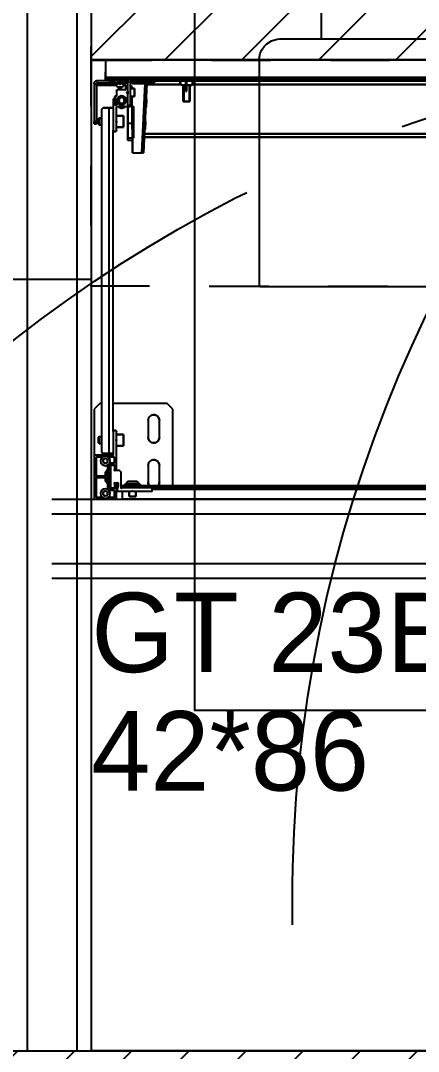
# Model space of a CAD drawing. Header units: centimetres. Extents: x -58072 to 12532, y -30603 to 6224.
# Drawn here: x 11638.2 to 11673.5, y 3265.3 to 3356.9 of the extents above; entities that cross this region are included whole.
import ezdxf

# ---------------------------------------------------------------- set-up
doc = ezdxf.new("R2010")
doc.units = ezdxf.units.CM
for name, pattern in [('ACAD_ISO02W100', [15, 12, -3]), ('ISO-03', [1.5, 0.6, -0.9]), ('Style de ligne -1', [0.41664, 0.20828, -0.20836]), ('VW-01', [0.41656, 0.20828, -0.20828])]:
    doc.linetypes.add(name, pattern=pattern)
for name, color, linetype in [('B Aménagement intérieur', 252, 'Continuous'), ('B Faux plafonds', 252, 'Continuous'), ('B Faux plafonds_Hatch', 9, 'Continuous'), ('B GÈnÈral_Hatch', 252, 'Continuous'), ('B Général', 252, 'Continuous'), ('C ANNOTATIONS-prestations', 252, 'Continuous'), ('C ANNOTATIONS-textes-numérotation gaine', 252, 'ISO-03'), ('D SURFACES-shab', 252, 'Continuous'), ('F REMPLISSAGE-vert clair', 252, 'Continuous'), ('F REMPLISSAGE-vert foncé', 252, 'Continuous'), ('MTI900_Alu', 252, 'Continuous'), ('prlm-CHAUFF', 4, 'Continuous'), ('prlm-GT', 242, 'Continuous'), ('prlm-MOD', 7, 'Continuous'), ('prlm-VMC', 93, 'Continuous')]:
    doc.layers.add(name, color=color, linetype=linetype)
doc.layers.add('prlm-ELEC-CFO', color=1, linetype='Continuous', lineweight=25)
doc.layers.add('prlm-GAZ', color=2, linetype='Continuous', lineweight=25)
doc.layers.add('prlm-ZEROPLOT', color=254, linetype='Continuous', plot=False)
doc.layers.get('prlm-CHAUFF').off()
doc.styles.add('Eurostile', font='Eurosti.TTF')

# ---------------------------------------------------------------- blocks, each defined once
blk = doc.blocks.new('B 60.G 100_80')
at = {"layer": 'B Général', "linetype": 'Continuous'}
blk.add_line((48.52, 43.75), (48.52, -43.75), dxfattribs=at)
at = {"layer": 'B Général', "linetype": 'Continuous', "flags": 128}
blk.add_lwpolyline([(9.5, -45), (9.5, 45), (48.52, 45), (48.52, -45)], close=True, dxfattribs=at)
at = {"layer": 'C ANNOTATIONS-prestations'}
for p, q in [((46.87, 43.75), (46.87, -43.75)), ((46.97, -43.75), (46.97, 43.75)), ((9.5, 42.25), (9.5, -42.25)), ((10.55, 41.05), (10.55, -41.05)), ((10.7, 41), (10.7, -41)), ((10.4, 39.6), (10.4, -39.6)), ((41.65, -40.287), (41.65, 1.325)), ((41.95, -40.274), (41.95, 1.325)), ((46.35, -36.044), (46.35, 1.5)), ((46.65, 1.6), (46.65, -35.984)), ((46.85, 1.667), (46.85, -31.75)), ((46.67, -31.75), (46.67, -31.85)), ((46.87, -31.75), (46.67, -31.75)), ((46.67, -31.85), (46.67, -34.033)), ((46.67, -31.85), (46.87, -31.85)), ((46.87, -34.033), (46.67, -34.033)), ((46.67, -34.033), (46.67, -34.168)), ((46.67, -34.168), (46.67, -34.5)), ((46.67, -34.168), (46.87, -34.168)), ((46.67, -34.5), (46.67, -38.6)), ((46.67, -34.5), (46.87, -34.5)), ((44.82, -36.25), (44.82, -36.85)), ((44.82, -36.25), (46.32, -36.25)), ((46.32, -36.311), (44.82, -36.311)), ((45.911, -36.55), (45.775, -36.55)), ((45.775, -36.6), (45.775, -36.55)), ((45.911, -36.6), (45.775, -36.6)), ((46.67, -36.55), (45.911, -36.55)), ((45.911, -36.6), (45.911, -36.55)), ((46.67, -36.6), (45.911, -36.6)), ((46.32, -36.05), (46.67, -35.98)), ((46.32, -36.55), (46.32, -36.05)), ((46.32, -37.05), (46.32, -36.6)), ((46.32, -36.789), (44.82, -36.789)), ((46.32, -36.85), (44.82, -36.85)), ((46.67, -37.12), (46.32, -37.05)), ((46.35, -40.074), (46.35, -37.056)), ((46.65, -37.116), (46.65, -39.35)), ((10.7, -37.75), (17.5, -37.75)), ((17.5, -37.75), (18, -38.25)), ((18, -38.25), (18, -43.05)), ((11, -38.95), (12.5, -38.95)), ((15, -38.95), (16.5, -38.95)), ((46.67, -39.35), (46.62, -39.35)), ((46.62, -39.65), (46.62, -39.35)), ((46.67, -38.6), (46.67, -38.932)), ((46.67, -38.6), (46.87, -38.6)), ((46.67, -38.932), (46.67, -39.067)), ((46.87, -38.932), (46.67, -38.932)), ((46.67, -39.067), (46.67, -41.4)), ((46.67, -39.067), (46.87, -39.067)), ((10.2, -41.3), (10.2, -39.63)), ((10.23, -39.6), (10.47, -39.6)), ((10.5, -39.63), (10.5, -42.29)), ((12.5, -39.95), (11, -39.95)), ((16.5, -39.95), (15, -39.95)), ((46.413, -40.071), (40.27, -40.35)), ((40.27, -40.5), (46.42, -40.221)), ((43.056, -40.173), (42.354, -40.205)), ((42.357, -40.255), (42.354, -40.205)), ((43.056, -40.173), (43.058, -40.223)), ((45.018, -40.084), (44.316, -40.116)), ((44.319, -40.166), (44.316, -40.116)), ((45.018, -40.084), (45.02, -40.134)), ((46.425, -40.07), (46.413, -40.071)), ((46.413, -40.071), (46.42, -40.221)), ((46.42, -40.221), (46.425, -40.22)), ((46.42, -40.221), (46.42, -41.25)), ((46.52, -39.45), (46.52, -39.65)), ((46.52, -39.65), (46.52, -41.05)), ((46.62, -39.65), (46.52, -39.65)), ((46.62, -39.65), (46.67, -39.65)), ((46.62, -41.05), (46.62, -39.65)), ((9.75, -41.05), (9.75, -41.65)), ((9.75, -41.05), (10.2, -41.05)), ((10.5, -41.05), (10.65, -41.05)), ((10.65, -41.05), (10.75, -40.95)), ((10.65, -41.65), (10.65, -41.05)), ((10.7, -40.67), (10.75, -40.67)), ((10.75, -40.67), (10.75, -42.03)), ((10.75, -40.67), (10.85, -40.67)), ((10.85, -40.67), (10.85, -42.03)), ((11.08, -41.025), (11.08, -41.675)), ((40.27, -40.35), (40.27, -40.5)), ((40.27, -41.351), (40.27, -40.5)), ((45.27, -41.15), (45.97, -41.15)), ((45.27, -41.55), (45.27, -41.15)), ((45.97, -41.15), (45.97, -41.55)), ((46.52, -41.05), (46.52, -41.25)), ((46.62, -41.05), (46.52, -41.05)), ((46.67, -41.05), (46.62, -41.05)), ((46.62, -41.35), (46.62, -41.05)), ((10.2, -41.65), (9.75, -41.65)), ((10.25, -41.35), (10.2, -41.3)), ((10.2, -41.4), (10.25, -41.35)), ((10.2, -42.67), (10.2, -41.4)), ((10.65, -41.65), (10.5, -41.65)), ((10.55, -41.65), (10.55, -42.25)), ((10.75, -41.75), (10.65, -41.65)), ((10.7, -41.7), (10.7, -42.25)), ((10.75, -42.03), (10.7, -42.03)), ((10.85, -42.03), (10.75, -42.03)), ((44.47, -41.36), (40.27, -41.351)), ((41.37, -41.353), (41.37, -41.75)), ((41.37, -41.75), (41.57, -41.75)), ((41.57, -41.25), (44.37, -41.25)), ((41.57, -41.25), (41.57, -41.75)), ((41.57, -41.75), (42.87, -41.75)), ((42.87, -41.4), (42.87, -41.75)), ((44.37, -41.4), (42.87, -41.4)), ((42.87, -41.75), (44.37, -41.75)), ((44.37, -41.25), (44.37, -41.4)), ((44.37, -41.4), (44.37, -41.55)), ((44.37, -41.4), (45.27, -41.4)), ((44.37, -41.55), (44.37, -41.75)), ((44.47, -41.55), (44.37, -41.55)), ((44.37, -41.75), (44.4, -41.75)), ((44.37, -42.72), (44.37, -41.78)), ((44.4, -41.75), (45.508, -41.75)), ((44.472, -41.4), (44.47, -41.36)), ((46.52, -41.55), (44.47, -41.55)), ((44.47, -41.75), (44.47, -41.55)), ((45.114, -41.95), (44.726, -41.95)), ((45.732, -41.75), (45.508, -41.75)), ((45.529, -41.759), (45.599, -41.829)), ((45.641, -41.829), (45.711, -41.759)), ((45.732, -41.75), (46.84, -41.75)), ((45.87, -41.98), (45.87, -42.66)), ((46.24, -41.95), (45.9, -41.95)), ((45.97, -41.4), (46.067, -41.4)), ((46.27, -42.109), (46.27, -41.98)), ((46.4, -41.98), (46.4, -42.252)), ((46.42, -41.25), (46.52, -41.25)), ((46.72, -41.95), (46.43, -41.95)), ((46.45, -41.95), (46.45, -42.15)), ((46.62, -41.35), (46.67, -41.35)), ((46.65, -42.15), (46.65, -41.95)), ((46.75, -41.98), (46.75, -42.12)), ((46.765, -41.65), (46.87, -41.65)), ((46.84, -41.75), (46.87, -41.75)), ((9.5, -42.78), (9.5, -42.25)), ((10.2, -42.25), (9.5, -42.25)), ((9.5, -44.72), (9.5, -42.78)), ((9.53, -42.75), (10.87, -42.75)), ((9.68, -43.467), (9.68, -42.96)), ((9.71, -42.93), (10.24, -42.93)), ((10.395, -42.7), (10.23, -42.7)), ((10.27, -42.96), (10.27, -43.306)), ((10.695, -42.601), (10.405, -42.698)), ((10.45, -42.98), (10.45, -43.32)), ((10.87, -42.95), (10.48, -42.95)), ((10.55, -42.25), (10.5, -42.25)), ((10.5, -42.35), (11.9, -42.35)), ((10.5, -43.27), (10.5, -42.98)), ((10.55, -42.25), (10.7, -42.25)), ((10.92, -42.6), (10.705, -42.6)), ((10.87, -42.95), (10.92, -42.95)), ((10.9, -42.78), (10.9, -42.92)), ((10.95, -42.92), (10.95, -42.63)), ((11.9, -42.35), (12.05, -42.5)), ((12.05, -42.5), (12.05, -42.92)), ((12.08, -42.95), (12.13, -42.95)), ((12.1, -42.92), (12.1, -42.78)), ((12.13, -42.75), (14.7, -42.75)), ((12.52, -42.95), (12.13, -42.95)), ((12.5, -42.98), (12.5, -43.27)), ((12.55, -43.32), (12.55, -42.98)), ((12.73, -43.28), (12.73, -42.96)), ((12.76, -42.93), (13.19, -42.93)), ((13.22, -42.96), (13.22, -43.467)), ((14.25, -42.15), (15.25, -42.15)), ((14.25, -42.75), (14.25, -42.15)), ((14.7, -42.75), (14.729, -42.779)), ((14.7, -42.75), (14.8, -42.75)), ((14.771, -42.779), (14.8, -42.75)), ((14.8, -42.75), (15.5, -42.75)), ((15.25, -42.15), (15.25, -42.75)), ((15.6, -42.85), (15.6, -42.95)), ((42.17, -42.95), (42.17, -42.85)), ((42.27, -42.75), (42.958, -42.75)), ((42.55, -42.15), (43.55, -42.15)), ((42.55, -42.75), (42.55, -42.15)), ((42.958, -42.75), (43.082, -42.75)), ((42.979, -42.759), (42.999, -42.779)), ((43.041, -42.779), (43.061, -42.759)), ((43.082, -42.75), (44.34, -42.75)), ((43.55, -42.15), (43.55, -42.75)), ((44.278, -42.2), (44.22, -42.3)), ((44.22, -42.3), (44.278, -42.4)), ((44.54, -42.87), (44.54, -42.74)), ((44.54, -42.854), (44.566, -42.9)), ((44.57, -42.71), (44.68, -42.71)), ((44.99, -42.9), (44.57, -42.9)), ((44.71, -42.68), (44.71, -42.657)), ((44.92, -42.729), (44.92, -42.76)), ((44.95, -42.79), (44.99, -42.79)), ((45.02, -42.82), (45.02, -42.87)), ((45.321, -42.769), (45.049, -43.041)), ((45.184, -42.906), (45.27, -42.906)), ((45.27, -42.906), (45.328, -42.806)), ((45.77, -42.76), (45.342, -42.76)), ((46.07, -42.27), (46.09, -42.25)), ((46.07, -42.63), (46.07, -42.27)), ((46.07, -42.293), (46.12, -42.293)), ((46.07, -42.607), (46.12, -42.607)), ((46.09, -42.65), (46.07, -42.63)), ((46.09, -42.65), (46.09, -42.25)), ((46.09, -42.25), (46.12, -42.25)), ((46.12, -42.65), (46.09, -42.65)), ((46.12, -42.654), (46.12, -42.246)), ((46.133, -42.221), (46.257, -42.134)), ((46.257, -42.766), (46.133, -42.679)), ((46.27, -44.52), (46.27, -42.791)), ((46.371, -42.429), (46.411, -42.388)), ((46.411, -42.512), (46.371, -42.471)), ((46.4, -42.25), (46.45, -42.25)), ((46.4, -42.293), (46.45, -42.293)), ((46.4, -42.607), (46.45, -42.607)), ((46.45, -42.65), (46.4, -42.65)), ((46.4, -42.827), (46.4, -42.653)), ((46.42, -42.28), (46.42, -42.367)), ((46.42, -42.533), (46.42, -42.625)), ((46.42, -42.855), (46.42, -44.45)), ((46.45, -42.15), (46.45, -44.5)), ((46.45, -42.15), (46.65, -42.15)), ((46.65, -42.15), (46.65, -44.5)), ((46.65, -42.595), (46.65, -42.31)), ((46.65, -43.42), (46.65, -42.885)), ((46.661, -42.249), (46.7, -42.21)), ((46.661, -42.287), (46.661, -42.249)), ((46.661, -42.65), (46.661, -42.618)), ((46.7, -42.69), (46.661, -42.65)), ((46.7, -42.15), (46.7, -42.251)), ((46.72, -42.15), (46.7, -42.15)), ((46.7, -42.654), (46.7, -42.826)), ((46.77, -42.98), (46.77, -43.42)), ((46.77, -43.78), (46.77, -42.98)), ((46.77, -42.98), (46.87, -42.98)), ((46.84, -42.95), (46.8, -42.95)), ((46.821, -42.429), (46.87, -42.379)), ((46.87, -42.521), (46.821, -42.471)), ((46.835, -42.486), (46.835, -42.414)), ((9.885, -43.55), (9.769, -43.75)), ((9.769, -43.75), (9.885, -43.95)), ((10.115, -43.55), (9.885, -43.55)), ((9.885, -43.95), (10.115, -43.95)), ((10.231, -43.75), (10.115, -43.55)), ((10.115, -43.95), (10.231, -43.75)), ((10.364, -43.53), (10.786, -43.53)), ((10.48, -43.35), (10.841, -43.35)), ((11.45, -43.3), (10.53, -43.3)), ((10.803, -43.535), (11.088, -43.725)), ((10.858, -43.355), (11.142, -43.545)), ((11.1, -43.377), (11.1, -43.3)), ((11.1, -43.377), (11.9, -43.377)), ((11.4, -43.55), (11.1, -43.377)), ((11.105, -43.73), (11.41, -43.73)), ((11.159, -43.55), (11.841, -43.55)), ((11.177, -43.3), (11.177, -43.421)), ((11.44, -44.54), (11.44, -43.76)), ((11.45, -43.3), (11.5, -43.25)), ((11.5, -43.25), (11.55, -43.3)), ((12.47, -43.3), (11.55, -43.3)), ((11.56, -43.76), (11.56, -44.54)), ((11.59, -43.73), (11.904, -43.73)), ((11.9, -43.377), (11.6, -43.55)), ((11.823, -43.3), (11.823, -43.421)), ((11.858, -43.545), (12.15, -43.35)), ((11.9, -43.3), (11.9, -43.377)), ((11.904, -43.73), (12.197, -43.535)), ((12.15, -43.35), (12.52, -43.35)), ((12.214, -43.53), (12.536, -43.53)), ((12.785, -43.55), (12.669, -43.75)), ((12.669, -43.75), (12.785, -43.95)), ((13.015, -43.55), (12.785, -43.55)), ((12.785, -43.95), (13.015, -43.95)), ((13.131, -43.75), (13.015, -43.55)), ((13.015, -43.95), (13.131, -43.75)), ((13.4, -43.08), (13.4, -44.72)), ((15.5, -43.05), (13.43, -43.05)), ((13.55, -43.4), (13.55, -43.05)), ((13.55, -43.4), (44.25, -43.4)), ((13.55, -43.95), (13.55, -43.4)), ((13.65, -44.05), (13.55, -43.95)), ((15.5, -43.05), (42.27, -43.05)), ((45.028, -43.05), (42.27, -43.05)), ((44.25, -43.95), (44.15, -44.05)), ((44.25, -43.4), (44.25, -43.05)), ((44.25, -43.95), (44.25, -43.4)), ((46.74, -43.45), (46.68, -43.45)), ((46.97, -43.78), (46.77, -43.78)), ((46.87, -43.75), (46.97, -43.75)), ((46.97, -43.75), (46.97, -43.78)), ((47.42, -43.75), (46.97, -43.75)), ((48.52, -43.75), (47.42, -43.75)), ((9.5, -44.75), (9.5, -44.72)), ((9.53, -44.75), (9.5, -44.75)), ((13.37, -44.75), (9.53, -44.75)), ((9.68, -44.54), (9.68, -44.033)), ((11.41, -44.57), (9.71, -44.57)), ((13.19, -44.57), (11.59, -44.57)), ((13.22, -44.033), (13.22, -44.54)), ((17.5, -44.75), (13.37, -44.75)), ((13.65, -44.05), (44.15, -44.05)), ((14.45, -44.3), (14.45, -44.05)), ((14.45, -44.3), (15.05, -44.3)), ((14.5, -44.35), (14.45, -44.3)), ((15, -44.35), (14.5, -44.35)), ((15.05, -44.3), (15, -44.35)), ((15.05, -44.05), (15.05, -44.3)), ((18, -44.25), (17.5, -44.75)), ((18, -44.05), (18, -44.25)), ((42.75, -44.3), (42.75, -44.05)), ((42.75, -44.3), (43.35, -44.3)), ((42.8, -44.35), (42.75, -44.3)), ((43.3, -44.35), (42.8, -44.35)), ((43.05, -44.55), (42.85, -44.55)), ((42.85, -44.55), (42.85, -44.75)), ((42.85, -44.75), (43.05, -44.75)), ((46.4, -44.55), (43.05, -44.55)), ((43.05, -44.75), (43.05, -44.55)), ((46.4, -44.75), (43.05, -44.75)), ((43.35, -44.3), (43.3, -44.35)), ((43.35, -44.05), (43.35, -44.3)), ((46.32, -44.55), (46.3, -44.55))]:
    blk.add_line(p, q, dxfattribs=at)
at = {"layer": 'C ANNOTATIONS-prestations', "flags": 128}
for points in [[(10.7, -39.05, -0.080612), (10.842, -38.976, -0.080612), (11, -38.95)], [(12.5, -38.95, -0.414214), (13, -39.45, -0.414214), (12.5, -39.95)], [(15, -39.95, -0.414214), (14.5, -39.45, -0.414214), (15, -38.95)], [(16.5, -38.95, -0.414214), (17, -39.45, -0.414214), (16.5, -39.95)], [(46.52, -39.45, -0.198912), (46.549, -39.379, -0.198912), (46.62, -39.35)], [(10.2, -39.63, -0.198912), (10.209, -39.609, -0.198912), (10.23, -39.6)], [(10.47, -39.6, -0.198912), (10.491, -39.609, -0.198912), (10.5, -39.63)], [(11, -39.95, -0.080612), (10.842, -39.924, -0.080612), (10.7, -39.85)], [(46.52, -39.97, -0.193016), (46.492, -40.039, -0.193016), (46.425, -40.07)], [(10.85, -40.827, -0.218554), (11.01, -40.873, -0.218554), (11.08, -41.025)], [(10.85, -40.826, -0.003145), (10.853, -40.826, -0.003145), (10.855, -40.826)], [(11.08, -41.675, -0.218554), (11.01, -41.827, -0.218554), (10.85, -41.873)], [(10.855, -41.873, -0.003145), (10.853, -41.874, -0.003145), (10.85, -41.874)], [(44.37, -42.646, -0.14145), (44.27, -42.3, -0.14145), (44.37, -41.954)], [(44.37, -42.54, -0.103148), (44.32, -42.3, -0.103148), (44.37, -42.06)], [(44.37, -41.78, -0.198912), (44.379, -41.759, -0.198912), (44.4, -41.75)], [(44.697, -42.632, -0.366532), (44.556, -42.134, -0.366532), (45.023, -41.913, -0.366532), (45.318, -42.338, -0.366532), (44.948, -42.699)], [(45.508, -41.75, -0.098491), (45.519, -41.752, -0.098491), (45.529, -41.759)], [(45.641, -41.829, -0.198912), (45.62, -41.837, -0.198912), (45.599, -41.829)], [(45.711, -41.759, -0.098491), (45.721, -41.752, -0.098491), (45.732, -41.75)], [(45.87, -41.98, -0.198912), (45.879, -41.959, -0.198912), (45.9, -41.95)], [(46.067, -41.4, -0.109774), (46.151, -41.419, -0.109774), (46.22, -41.472)], [(46.302, -41.55, -0.028434), (46.259, -41.513, -0.028434), (46.22, -41.472)], [(46.24, -41.95, -0.198912), (46.261, -41.959, -0.198912), (46.27, -41.98)], [(46.27, -42.109, -0.120588), (46.267, -42.123, -0.120588), (46.257, -42.134)], [(46.4, -41.98, -0.198912), (46.409, -41.959, -0.198912), (46.43, -41.95)], [(46.663, -41.445, -0.227222), (46.495, -41.406, -0.227222), (46.42, -41.25)], [(46.62, -41.35, -0.198912), (46.549, -41.321, -0.198912), (46.52, -41.25)], [(46.87, -41.4, -0.198912), (46.767, -41.647, -0.198912), (46.52, -41.75)], [(46.67, -41.4, -0.198912), (46.626, -41.506, -0.198912), (46.52, -41.55)], [(46.72, -41.95, -0.198912), (46.741, -41.959, -0.198912), (46.75, -41.98)], [(46.84, -41.75, -0.198912), (46.861, -41.759, -0.198912), (46.87, -41.78)], [(9.5, -42.78, -0.198912), (9.509, -42.759, -0.198912), (9.53, -42.75)], [(9.68, -42.96, -0.198912), (9.689, -42.939, -0.198912), (9.71, -42.93)], [(10.23, -42.7, -0.198912), (10.209, -42.691, -0.198912), (10.2, -42.67)], [(10.24, -42.93, -0.198912), (10.261, -42.939, -0.198912), (10.27, -42.96)], [(10.405, -42.698, -0.040241), (10.4, -42.7, -0.040241), (10.395, -42.7)], [(10.45, -42.98, -0.198912), (10.459, -42.959, -0.198912), (10.48, -42.95)], [(10.5, -42.35, -0.414214), (10.47, -42.32, -0.414214), (10.5, -42.29)], [(10.5, -42.98, -0.198912), (10.509, -42.959, -0.198912), (10.53, -42.95)], [(10.695, -42.601, -0.040241), (10.7, -42.6, -0.040241), (10.705, -42.6)], [(10.87, -42.75, -0.198912), (10.891, -42.759, -0.198912), (10.9, -42.78)], [(10.9, -42.92, -0.198912), (10.891, -42.941, -0.198912), (10.87, -42.95)], [(10.92, -42.6, -0.198912), (10.941, -42.609, -0.198912), (10.95, -42.63)], [(10.95, -42.92, -0.198912), (10.941, -42.941, -0.198912), (10.92, -42.95)], [(12.08, -42.95, -0.198912), (12.059, -42.941, -0.198912), (12.05, -42.92)], [(12.1, -42.78, -0.198912), (12.109, -42.759, -0.198912), (12.13, -42.75)], [(12.13, -42.95, -0.198912), (12.109, -42.941, -0.198912), (12.1, -42.92)], [(12.47, -42.95, -0.198912), (12.491, -42.959, -0.198912), (12.5, -42.98)], [(12.52, -42.95, -0.198912), (12.541, -42.959, -0.198912), (12.55, -42.98)], [(12.73, -42.96, -0.198912), (12.739, -42.939, -0.198912), (12.76, -42.93)], [(13.19, -42.93, -0.198912), (13.211, -42.939, -0.198912), (13.22, -42.96)], [(14.771, -42.779, -0.198912), (14.75, -42.787, -0.198912), (14.729, -42.779)], [(15.5, -42.75, -0.198912), (15.571, -42.779, -0.198912), (15.6, -42.85)], [(15.6, -42.95, -0.198912), (15.571, -43.021, -0.198912), (15.5, -43.05)], [(42.17, -42.85, -0.198912), (42.199, -42.779, -0.198912), (42.27, -42.75)], [(42.27, -43.05, -0.198912), (42.199, -43.021, -0.198912), (42.17, -42.95)], [(42.958, -42.75, -0.098491), (42.969, -42.752, -0.098491), (42.979, -42.759)], [(43.041, -42.779, -0.198912), (43.02, -42.787, -0.198912), (42.999, -42.779)], [(43.061, -42.759, -0.098491), (43.071, -42.752, -0.098491), (43.082, -42.75)], [(44.37, -42.72, -0.198912), (44.361, -42.741, -0.198912), (44.34, -42.75)], [(44.54, -42.74, -0.198912), (44.549, -42.719, -0.198912), (44.57, -42.71)], [(44.92, -42.9, -0.085942), (44.718, -42.865, -0.085942), (44.54, -42.764)], [(44.67, -42.9, -0.02871), (44.603, -42.867, -0.02871), (44.54, -42.827)], [(44.57, -42.9, -0.198912), (44.549, -42.891, -0.198912), (44.54, -42.87)], [(44.71, -42.68, -0.198912), (44.701, -42.701, -0.198912), (44.68, -42.71)], [(44.697, -42.632, -0.122946), (44.706, -42.643, -0.122946), (44.71, -42.657)], [(44.92, -42.7, -0.074153), (44.803, -42.683, -0.074153), (44.697, -42.632)], [(44.92, -42.729, -0.189855), (44.928, -42.708, -0.189855), (44.948, -42.699)], [(44.948, -42.699, -0.008728), (44.934, -42.7, -0.008728), (44.92, -42.7)], [(44.95, -42.79, -0.198912), (44.929, -42.781, -0.198912), (44.92, -42.76)], [(45.009, -42.893, -0.018566), (44.965, -42.898, -0.018566), (44.92, -42.9)], [(44.99, -42.79, -0.198912), (45.011, -42.799, -0.198912), (45.02, -42.82)], [(45.02, -42.87, -0.198912), (45.011, -42.891, -0.198912), (44.99, -42.9)], [(45.379, -42.76, -0.041018), (45.298, -42.829, -0.041018), (45.207, -42.883)], [(45.321, -42.769, -0.098491), (45.331, -42.762, -0.098491), (45.342, -42.76)], [(45.87, -42.66, -0.198912), (45.841, -42.731, -0.198912), (45.77, -42.76)], [(46.12, -42.246, -0.120588), (46.123, -42.232, -0.120588), (46.133, -42.221)], [(46.133, -42.679, -0.120588), (46.123, -42.668, -0.120588), (46.12, -42.654)], [(46.257, -42.766, -0.120588), (46.267, -42.777, -0.120588), (46.27, -42.791)], [(46.371, -42.471, -0.198912), (46.362, -42.45, -0.198912), (46.371, -42.429)], [(46.42, -42.28, -0.155096), (46.406, -42.269, -0.155096), (46.4, -42.252)], [(46.4, -42.653, -0.155096), (46.406, -42.636, -0.155096), (46.42, -42.625)], [(46.42, -42.855, -0.155096), (46.406, -42.844, -0.155096), (46.4, -42.827)], [(46.42, -42.367, -0.098491), (46.418, -42.378, -0.098491), (46.411, -42.388)], [(46.411, -42.512, -0.098491), (46.418, -42.522, -0.098491), (46.42, -42.533)], [(46.661, -42.249, -0.013224), (46.655, -42.25, -0.013224), (46.65, -42.25)], [(46.65, -42.31, -0.17724), (46.657, -42.291, -0.17724), (46.675, -42.28)], [(46.675, -42.625, -0.17724), (46.657, -42.614, -0.17724), (46.65, -42.595)], [(46.65, -42.65, -0.013224), (46.655, -42.65, -0.013224), (46.661, -42.65)], [(46.65, -42.885, -0.17724), (46.657, -42.866, -0.17724), (46.675, -42.855)], [(46.7, -42.251, -0.17724), (46.693, -42.27, -0.17724), (46.675, -42.28)], [(46.675, -42.625, -0.17724), (46.693, -42.635, -0.17724), (46.7, -42.654)], [(46.7, -42.826, -0.17724), (46.693, -42.845, -0.17724), (46.675, -42.855)], [(46.75, -42.12, -0.198912), (46.741, -42.141, -0.198912), (46.72, -42.15)], [(46.77, -42.98, -0.198912), (46.779, -42.959, -0.198912), (46.8, -42.95)], [(46.821, -42.471, -0.198912), (46.812, -42.45, -0.198912), (46.821, -42.429)], [(46.87, -42.92, -0.198912), (46.861, -42.941, -0.198912), (46.84, -42.95)], [(9.68, -43.47, -0.01196), (9.68, -43.469, -0.01196), (9.68, -43.467)], [(10.27, -43.306, -0.123554), (10.258, -43.354, -0.123554), (10.225, -43.39)], [(10.48, -43.35, -0.198912), (10.459, -43.341, -0.198912), (10.45, -43.32)], [(10.53, -43.3, -0.198912), (10.509, -43.291, -0.198912), (10.5, -43.27)], [(10.786, -43.53, -0.073633), (10.795, -43.531, -0.073633), (10.803, -43.535)], [(10.841, -43.35, -0.073633), (10.85, -43.351, -0.073633), (10.858, -43.355)], [(11.105, -43.73, -0.073633), (11.096, -43.729, -0.073633), (11.088, -43.725)], [(11.159, -43.55, -0.073633), (11.15, -43.549, -0.073633), (11.142, -43.545)], [(11.41, -43.73, -0.198912), (11.431, -43.739, -0.198912), (11.44, -43.76)], [(11.56, -43.76, -0.198912), (11.569, -43.739, -0.198912), (11.59, -43.73)], [(11.858, -43.545, -0.073633), (11.85, -43.549, -0.073633), (11.841, -43.55)], [(12.197, -43.535, -0.073633), (12.205, -43.531, -0.073633), (12.214, -43.53)], [(12.5, -43.27, -0.198912), (12.491, -43.291, -0.198912), (12.47, -43.3)], [(12.55, -43.32, -0.198912), (12.541, -43.341, -0.198912), (12.52, -43.35)], [(12.758, -43.349, -0.095961), (12.737, -43.317, -0.095961), (12.73, -43.28)], [(13.22, -43.467, -0.01196), (13.22, -43.469, -0.01196), (13.22, -43.47)], [(13.4, -43.08, -0.198912), (13.409, -43.059, -0.198912), (13.43, -43.05)], [(45.049, -43.041, -0.098491), (45.039, -43.048, -0.098491), (45.028, -43.05)], [(46.68, -43.45, -0.198912), (46.659, -43.441, -0.198912), (46.65, -43.42)], [(46.77, -43.42, -0.198912), (46.761, -43.441, -0.198912), (46.74, -43.45)], [(9.53, -44.75, -0.198912), (9.509, -44.741, -0.198912), (9.5, -44.72)], [(9.68, -44.033, -0.01196), (9.68, -44.031, -0.01196), (9.68, -44.03)], [(9.71, -44.57, -0.198912), (9.689, -44.561, -0.198912), (9.68, -44.54)], [(11.44, -44.54, -0.198912), (11.431, -44.561, -0.198912), (11.41, -44.57)], [(11.59, -44.57, -0.198912), (11.569, -44.561, -0.198912), (11.56, -44.54)], [(13.22, -44.54, -0.198912), (13.211, -44.561, -0.198912), (13.19, -44.57)], [(13.22, -44.03, -0.01196), (13.22, -44.031, -0.01196), (13.22, -44.033)], [(13.4, -44.72, -0.198912), (13.391, -44.741, -0.198912), (13.37, -44.75)], [(46.3, -44.55, -0.198912), (46.279, -44.541, -0.198912), (46.27, -44.52)], [(46.42, -44.45, -0.198912), (46.391, -44.521, -0.198912), (46.32, -44.55)], [(46.65, -44.5, -0.198912), (46.577, -44.677, -0.198912), (46.4, -44.75)], [(46.45, -44.5, -0.198912), (46.435, -44.535, -0.198912), (46.4, -44.55)]]:
    blk.add_lwpolyline(points, format="xyb", dxfattribs=at)
at = {"layer": 'C ANNOTATIONS-prestations'}
for centre, radius in [((44.92, -42.3), 0.35), ((44.92, -42.3), 0.3), ((44.92, -42.3), 0.25), ((10, -43.75), 0.425), ((12.9, -43.75), 0.425)]:
    blk.add_circle(centre, radius, dxfattribs=at)
for points, knots in [([(46.425, -40.22), (46.423, -40.181), (46.422, -40.129), (46.422, -40.102), (46.422, -40.083), (46.423, -40.074), (46.424, -40.072), (46.424, -40.07), (46.424, -40.07), (46.424, -40.07), (46.425, -40.07)], [0, 0, 0, 1, 2, 3, 4, 5, 6, 7, 7, 8, 8, 8]), ([(46.52, -39.97), (46.52, -40.004), (46.513, -40.068), (46.501, -40.117), (46.491, -40.146), (46.48, -40.171), (46.467, -40.191), (46.457, -40.203), (46.447, -40.212), (46.433, -40.219), (46.426, -40.22), (46.425, -40.22), (46.425, -40.22)], [0, 0, 0, 1, 2, 3, 4, 5, 6, 7, 8, 9, 9, 10, 10, 10])]:
    blk.add_open_spline(points, degree=2, knots=knots, dxfattribs=at)
blk = doc.blocks.new('B 60.Groupe-42-1')
at = {"layer": 'B Général', "linetype": 'VW-01', "ltscale": 25.4, "flags": 128}
blk.add_lwpolyline([(11644.446, 3307.389), (11730.446, 3307.389), (11730.446, 3265.389), (11644.446, 3265.389)], close=True, dxfattribs=at)
at = {"layer": 'C ANNOTATIONS-textes-numérotation gaine', "insert": (11644.446, 3306.084), "char_height": 7.0556, "width": 37, "attachment_point": 1, "line_spacing_factor": 0.894578, "style": 'Eurostile'}
blk.add_mtext('GT 23B\\P42*86', dxfattribs=at)
blk = doc.blocks.new('B 60.MTI900_Alu_390')
at = {"layer": 'MTI900_Alu', "color": 1, "linetype": 'Continuous'}
for p, q in [((-4.475, 0), (-4.472, 0)), ((-4.475, -0.003), (-4.475, 0)), ((-4.472, 0), (-4.278, 0)), ((-4.278, 0), (-4.225, 0)), ((-4.225, 0), (4.225, 0)), ((-4.225, -0.07), (-4.225, 0)), ((-4.475, -0.387), (-4.475, -0.003)), ((-4.457, -0.191), (-4.457, -0.021)), ((-4.454, -0.018), (-4.4033, -0.018)), ((-4.395, -0.0385), (-4.375, -0.0269)), ((-4.395, -0.0615), (-4.395, -0.0385)), ((-4.375, -0.0731), (-4.395, -0.0615)), ((-4.375, -0.0269), (-4.355, -0.0385)), ((-4.355, -0.0615), (-4.375, -0.0731)), ((-4.355, -0.0385), (-4.355, -0.0615)), ((-4.353, -0.0864), (-4.353, -0.1286)), ((-4.3467, -0.018), (-4.296, -0.018)), ((-4.296, -0.077), (-4.3306, -0.077)), ((-4.293, -0.021), (-4.293, -0.074)), ((-4.275, -0.003), (-4.275, -0.137)), ((-4.27, -0.073), (-4.27, -0.0895)), ((-4.2698, -0.0905), (-4.2602, -0.1195)), ((-4.267, -0.07), (-4.14, -0.07)), ((-4.165, -0.025), (-4.105, -0.025)), ((-4.165, -0.025), (-4.165, -0.07)), ((-4.135, -0.075), (-4.14, -0.07)), ((-4.13, -0.07), (-4.135, -0.075)), ((-4.13, -0.07), (-3.963, -0.07)), ((-4.105, -0.07), (-4.105, -0.025)), ((-3.96, -0.073), (-3.96, -0.097)), ((-3.96, -0.09), (3.96, -0.09)), ((-4.373, -0.1605), (-4.373, -0.191)), ((-4.3535, -0.1303), (-4.3725, -0.1588)), ((-4.3377, -0.16), (-4.355, -0.19)), ((-4.355, -0.1659), (-4.355, -0.2341)), ((-4.3355, -0.1358), (-4.3545, -0.1642)), ((-4.33, -0.1677), (-4.3421, -0.1677)), ((-4.3377, -0.24), (-4.3377, -0.16)), ((-4.33, -0.16), (-4.3377, -0.16)), ((-4.335, -0.098), (-4.335, -0.1341)), ((-4.298, -0.095), (-4.332, -0.095)), ((-4.33, -0.195), (-4.33, -0.103)), ((-4.327, -0.1), (-4.298, -0.1)), ((-4.295, -0.137), (-4.295, -0.098)), ((-4.295, -0.137), (-4.295, -0.142)), ((-4.278, -0.14), (-4.292, -0.14)), ((-4.292, -0.145), (-4.263, -0.145)), ((-4.26, -0.142), (-4.26, -0.1205)), ((-4.235, -0.1), (-4.235, -0.24)), ((-3.963, -0.1), (-4.229, -0.1)), ((-4.225, -0.105), (-4.225, -0.1)), ((-4.225, -0.105), (-4.165, -0.105)), ((-4.225, -0.105), (-4.225, -0.12)), ((-4.225, -0.12), (-4.17, -0.12)), ((-4.203, -0.12), (-4.203, -0.125)), ((-4.203, -0.125), (-4.067, -0.125)), ((-4.203, -0.125), (-4.203, -0.135)), ((-4.203, -0.135), (-4.067, -0.135)), ((-4.165, -0.115), (-4.175, -0.125)), ((-4.1675, -0.158), (-4.1025, -0.158)), ((-4.165, -0.1), (-4.165, -0.115)), ((-4.105, -0.115), (-4.165, -0.115)), ((-4.105, -0.115), (-4.105, -0.1)), ((-4.105, -0.105), (4.105, -0.105)), ((-4.095, -0.125), (-4.105, -0.115)), ((-4.1, -0.12), (4.1, -0.12)), ((-4.067, -0.125), (-4.067, -0.12)), ((-4.067, -0.135), (-4.067, -0.125)), ((-3.995, -0.3), (-3.995, -0.15)), ((-3.895, -0.15), (-3.895, -0.3)), ((-3.775, -0.12), (-3.775, -0.8)), ((-4.457, -0.369), (-4.457, -0.209)), ((-4.376, -0.194), (-4.454, -0.194)), ((-4.454, -0.206), (-4.376, -0.206)), ((-4.373, -0.209), (-4.373, -0.2404)), ((-4.373, -0.2404), (-4.3535, -0.2697)), ((-4.355, -0.21), (-4.3377, -0.24)), ((-4.3545, -0.2358), (-4.335, -0.265)), ((-4.353, -0.2714), (-4.353, -0.3036)), ((-4.33, -0.2323), (-4.3421, -0.2323)), ((-4.3377, -0.24), (-4.33, -0.24)), ((-4.335, -0.265), (-4.335, -0.302)), ((-4.325, -0.2), (-4.33, -0.195)), ((-4.33, -0.205), (-4.325, -0.2)), ((-4.33, -0.297), (-4.33, -0.205)), ((-4.295, -0.258), (-4.295, -0.263)), ((-4.295, -0.302), (-4.295, -0.263)), ((-4.25, -0.255), (-4.292, -0.255)), ((-4.292, -0.26), (-4.278, -0.26)), ((-4.275, -0.263), (-4.275, -0.52)), ((-4.25, -0.255), (-4.235, -0.24)), ((-4.395, -0.3285), (-4.375, -0.3169)), ((-4.395, -0.3515), (-4.395, -0.3285)), ((-4.375, -0.3631), (-4.395, -0.3515)), ((-4.375, -0.3169), (-4.355, -0.3285)), ((-4.355, -0.3515), (-4.375, -0.3631)), ((-4.355, -0.3285), (-4.355, -0.3515)), ((-4.332, -0.305), (-4.298, -0.305)), ((-4.328, -0.323), (-4.296, -0.323)), ((-4.298, -0.3), (-4.327, -0.3)), ((-4.293, -0.326), (-4.293, -0.369)), ((-4.475, -0.8), (-4.475, -0.387)), ((-4.308, -0.39), (-4.472, -0.39)), ((-4.4033, -0.372), (-4.454, -0.372)), ((-4.395, -0.405), (-4.405, -0.415)), ((-4.405, -0.415), (-4.405, -3.465)), ((-4.34, -0.405), (-4.395, -0.405)), ((-4.296, -0.372), (-4.3467, -0.372)), ((-4.305, -0.405), (-4.34, -0.405)), ((-4.34, -0.405), (-4.34, -3.475)), ((-4.305, -0.6), (-4.305, -0.393)), ((-4.43, -0.495), (-4.435, -0.5)), ((-4.435, -0.5), (-4.435, -0.55)), ((-4.43, -0.555), (-4.43, -0.495)), ((-4.405, -0.495), (-4.43, -0.495)), ((-4.275, -0.52), (-4.2779, -0.5229)), ((-4.2779, -0.5271), (-4.275, -0.53)), ((-4.215, -0.475), (-4.275, -0.475)), ((-4.275, -0.53), (-4.275, -0.52)), ((-4.275, -0.53), (-4.275, -0.6)), ((-4.215, -0.575), (-4.215, -0.475)), ((-4.435, -0.55), (-4.43, -0.555)), ((-4.43, -0.555), (-4.405, -0.555)), ((-4.305, -0.6), (-4.305, -3.277)), ((-4.285, -0.61), (-4.295, -0.61)), ((-4.275, -0.575), (-4.215, -0.575)), ((-3.995, -0.7), (-3.995, -0.55)), ((-3.895, -0.55), (-3.895, -0.7)), ((-4.425, -0.85), (-4.475, -0.8)), ((-3.775, -0.8), (-3.825, -0.85)), ((-4.405, -0.85), (-4.425, -0.85)), ((-3.825, -0.85), (-4.305, -0.85)), ((-4.1351, -3.077), (-4.136, -3.497)), ((-4.1351, -3.077), (-4.05, -3.077)), ((-4.0221, -3.692), (-4.05, -3.077)), ((-4.05, -3.077), (-4.035, -3.077)), ((-4.035, -3.077), (-4.0071, -3.6913)), ((-4.175, -3.207), (-4.175, -3.187)), ((-4.1353, -3.187), (-4.175, -3.187)), ((-4.305, -3.5528), (-4.305, -3.277)), ((-4.295, -3.267), (-4.285, -3.267)), ((-4.275, -3.277), (-4.275, -3.3458)), ((-4.175, -3.337), (-4.175, -3.207)), ((-4.125, -3.207), (-4.175, -3.207)), ((-4.125, -3.487), (-4.125, -3.207)), ((-0.2775, -3.215), (-4.0287, -3.215)), ((-0.2775, -3.245), (-4.0274, -3.245)), ((-4.0205, -3.2854), (-4.0255, -3.2857)), ((-4.0205, -3.2854), (-4.0173, -3.3556)), ((-4.475, -3.355), (-4.475, -3.335)), ((-4.475, -3.335), (-4.455, -3.335)), ((-4.475, -3.69), (-4.475, -3.355)), ((-4.455, -3.355), (-4.475, -3.355)), ((-4.455, -3.335), (-4.455, -3.355)), ((-4.455, -3.69), (-4.455, -3.355)), ((-4.43, -3.325), (-4.435, -3.33)), ((-4.435, -3.33), (-4.435, -3.38)), ((-4.435, -3.38), (-4.43, -3.385)), ((-4.43, -3.385), (-4.43, -3.325)), ((-4.405, -3.325), (-4.43, -3.325)), ((-4.43, -3.385), (-4.405, -3.385)), ((-4.2759, -3.3479), (-4.2779, -3.3499)), ((-4.2779, -3.3541), (-4.2759, -3.3561)), ((-4.215, -3.305), (-4.275, -3.305)), ((-4.275, -3.3582), (-4.275, -3.3458)), ((-4.275, -3.3582), (-4.275, -3.484)), ((-4.215, -3.405), (-4.215, -3.305)), ((-4.175, -3.487), (-4.175, -3.337)), ((-4.14, -3.337), (-4.175, -3.337)), ((-4.14, -3.487), (-4.14, -3.337)), ((-4.0223, -3.3558), (-4.0173, -3.3556)), ((-4.405, -3.465), (-4.395, -3.475)), ((-4.34, -3.475), (-4.395, -3.475)), ((-4.305, -3.475), (-4.34, -3.475)), ((-4.275, -3.405), (-4.215, -3.405)), ((-4.24, -3.4778), (-4.23, -3.472)), ((-4.23, -3.472), (-4.22, -3.4778)), ((-4.2769, -3.5821), (-4.3041, -3.5549)), ((-4.2906, -3.577), (-4.2906, -3.5684)), ((-4.29, -3.5066), (-4.2854, -3.504)), ((-4.29, -3.507), (-4.29, -3.549)), ((-4.274, -3.504), (-4.287, -3.504)), ((-4.287, -3.552), (-4.282, -3.552)), ((-4.279, -3.549), (-4.279, -3.545)), ((-4.276, -3.542), (-4.2729, -3.542)), ((-4.272, -3.487), (-4.178, -3.487)), ((-4.271, -3.518), (-4.271, -3.507)), ((-4.2657, -3.521), (-4.268, -3.521)), ((-4.195, -3.5614), (-4.195, -3.5226)), ((-4.175, -3.49), (-4.175, -3.487)), ((-4.175, -3.487), (-4.155, -3.487)), ((-4.175, -3.49), (-4.175, -3.6008)), ((-4.155, -3.497), (-4.175, -3.497)), ((-4.14, -3.487), (-4.155, -3.487)), ((-4.155, -3.487), (-4.155, -3.497)), ((-4.155, -3.702), (-4.155, -3.497)), ((-4.125, -3.487), (-4.14, -3.487)), ((-4.14, -3.577), (-4.14, -3.487)), ((-4.136, -3.497), (-4.14, -3.4972)), ((-4.0116, -3.4816), (-4.0166, -3.4819)), ((-4.0134, -3.552), (-4.0084, -3.5518)), ((-4.0116, -3.4816), (-4.0084, -3.5518)), ((-3.685, -3.532), (-3.625, -3.532)), ((-3.685, -3.532), (-3.685, -3.677)), ((-3.6789, -3.677), (-3.6789, -3.532)), ((-3.6311, -3.677), (-3.6311, -3.532)), ((-3.625, -3.677), (-3.625, -3.532)), ((-4.2806, -3.5828), (-4.2906, -3.577)), ((-4.276, -3.627), (-4.276, -3.5842)), ((-4.198, -3.637), (-4.266, -3.637)), ((-4.2654, -3.662), (-4.2246, -3.662)), ((-4.263, -3.657), (-4.265, -3.659)), ((-4.225, -3.659), (-4.265, -3.659)), ((-4.265, -3.659), (-4.265, -3.662)), ((-4.227, -3.657), (-4.263, -3.657)), ((-4.2607, -3.657), (-4.2607, -3.662)), ((-4.2293, -3.657), (-4.2293, -3.662)), ((-4.225, -3.659), (-4.227, -3.657)), ((-4.225, -3.662), (-4.225, -3.659)), ((-4.195, -3.674), (-4.195, -3.64)), ((-4.1759, -3.6029), (-4.1829, -3.6099)), ((-4.1829, -3.6141), (-4.1759, -3.6211)), ((-4.175, -3.6232), (-4.175, -3.6008)), ((-4.175, -3.6232), (-4.175, -3.734)), ((-4.115, -3.577), (-4.155, -3.577)), ((-4.155, -3.647), (-4.115, -3.647)), ((-4.14, -3.6567), (-4.14, -3.647)), ((-4.115, -3.647), (-4.115, -3.577)), ((-3.66, -3.6225), (-3.655, -3.6225)), ((-3.66, -3.6225), (-3.66, -3.6361)), ((-3.66, -3.6361), (-3.655, -3.6361)), ((-3.66, -3.6361), (-3.66, -3.717)), ((-3.655, -3.6225), (-3.655, -3.6361)), ((-3.655, -3.6361), (-3.655, -3.717)), ((-4.455, -3.682), (-4.455, -3.68)), ((-4.452, -3.677), (-4.2791, -3.677)), ((-4.215, -3.695), (-4.45, -3.695)), ((-4.215, -3.715), (-4.45, -3.715)), ((-4.2855, -3.692), (-4.445, -3.692)), ((-4.378, -3.747), (-4.378, -3.727)), ((-4.378, -3.727), (-4.298, -3.727)), ((-4.375, -3.747), (-4.378, -3.747)), ((-4.375, -3.737), (4.375, -3.737)), ((-4.375, -3.747), (-4.375, -3.737)), ((4.375, -3.747), (-4.375, -3.747)), ((-4.375, -3.747), (-4.375, -3.792)), ((-4.345, -3.724), (-4.345, -3.718)), ((-4.342, -3.715), (-4.2885, -3.715)), ((-4.298, -3.727), (-4.342, -3.727)), ((-4.298, -3.727), (-4.298, -3.737)), ((-4.295, -3.734), (-4.295, -3.73)), ((-4.2653, -3.69), (-4.2827, -3.69)), ((-4.2826, -3.72), (-4.2654, -3.72)), ((-4.2766, -3.6757), (-4.2679, -3.6633)), ((-4.2651, -3.7161), (-4.269, -3.72)), ((-4.2618, -3.7161), (-4.2651, -3.7161)), ((-4.265, -3.69), (-4.265, -3.695)), ((-4.2521, -3.692), (-4.2625, -3.692)), ((-4.2607, -3.69), (-4.2607, -3.695)), ((-4.2595, -3.715), (-4.231, -3.715)), ((-4.2471, -3.6871), (-4.2521, -3.692)), ((-4.2471, -3.7321), (-4.2521, -3.737)), ((-4.2414, -3.7335), (-4.2486, -3.7335)), ((-4.2379, -3.692), (-4.2429, -3.6871)), ((-4.2379, -3.737), (-4.2429, -3.7321)), ((-4.228, -3.692), (-4.2379, -3.692)), ((-4.2293, -3.69), (-4.2293, -3.695)), ((-4.2249, -3.7161), (-4.2287, -3.7161)), ((-4.2252, -3.69), (-4.198, -3.69)), ((-4.2251, -3.72), (-4.215, -3.72)), ((-4.225, -3.695), (-4.225, -3.69)), ((-4.221, -3.72), (-4.2249, -3.7161)), ((-4.2221, -3.6633), (-4.2134, -3.6757)), ((-4.215, -3.715), (-4.215, -3.695)), ((-4.215, -3.695), (-4.195, -3.695)), ((-4.195, -3.715), (-4.215, -3.715)), ((-4.215, -3.72), (-4.215, -3.722)), ((-4.212, -3.725), (-4.198, -3.725)), ((-4.2109, -3.677), (-4.198, -3.677)), ((-4.195, -3.722), (-4.195, -3.693)), ((-4.175, -3.737), (-4.175, -3.734)), ((-4.165, -3.737), (-4.165, -3.7265)), ((-3.9067, -3.717), (-4.14, -3.717)), ((-4.135, -3.717), (-4.135, -3.712)), ((-4.105, -3.712), (-4.135, -3.712)), ((-4.125, -3.692), (-4.0221, -3.692)), ((-4.125, -3.702), (-4.125, -3.692)), ((-4.125, -3.702), (-4.105, -3.702)), ((-4.105, -3.702), (-3.965, -3.702)), ((-4.105, -3.702), (-4.105, -3.712)), ((-4.105, -3.712), (-4.105, -3.717)), ((-3.965, -3.712), (-4.105, -3.712)), ((-4.0071, -3.6913), (-4.0221, -3.692)), ((-4.022, -3.6925), (-4.0221, -3.692)), ((-3.7066, -3.685), (-4.0074, -3.685)), ((-4.0071, -3.6913), (-4.007, -3.6925)), ((-3.965, -3.702), (-3.945, -3.702)), ((-3.965, -3.702), (-3.965, -3.712)), ((-3.965, -3.717), (-3.965, -3.712)), ((-3.935, -3.712), (-3.965, -3.712)), ((-3.935, -3.712), (-3.935, -3.717)), ((-3.935, -3.715), (-3.7126, -3.715)), ((-3.9067, -3.737), (-3.9067, -3.717)), ((-3.9067, -3.717), (-3.8932, -3.717)), ((-3.8932, -3.717), (-3.86, -3.717)), ((-3.8932, -3.717), (-3.8932, -3.737)), ((-3.86, -3.717), (-3.45, -3.717)), ((-3.86, -3.717), (-3.86, -3.737)), ((-3.705, -3.677), (-3.713, -3.717)), ((-3.66, -3.677), (-3.705, -3.677)), ((-3.655, -3.677), (-3.605, -3.677)), ((-3.597, -3.717), (-3.605, -3.677)), ((-0.26, -3.685), (-3.6034, -3.685)), ((-3.5974, -3.715), (-0.25, -3.715)), ((-3.45, -3.717), (-3.45, -3.737)), ((-3.45, -3.717), (-3.4168, -3.717)), ((-3.4168, -3.737), (-3.4168, -3.717)), ((-3.4168, -3.717), (-3.4033, -3.717)), ((-3.185, -3.717), (-3.4033, -3.717)), ((-3.4033, -3.717), (-3.4033, -3.737)), ((-3.185, -3.717), (-3.175, -3.717)), ((-3.185, -3.737), (-3.185, -3.717)), ((-3.175, -3.717), (-3.175, -3.737)), ((-3.175, -3.735), (-0.2433, -3.735)), ((-4.375, -3.902), (-4.375, -3.792)), ((-4.375, -3.902), (4.375, -3.902))]:
    blk.add_line(p, q, dxfattribs=at)
for centre, radius in [((-4.375, -0.05), 0.0425), ((-4.375, -0.34), 0.0425), ((-4.23, -3.542), 0.035), ((-4.23, -3.542), 0.03), ((-4.23, -3.542), 0.025)]:
    blk.add_circle(centre, radius, dxfattribs=at)
for centre, radius, start, end in [((-4.472, -0.003), 0.003, 90, 180), ((-4.278, -0.003), 0.003, 0, 90), ((-4.454, -0.021), 0.003, 90, 180), ((-4.4033, -0.021), 0.003, 84.51824, 90), ((-4.3467, -0.021), 0.003, 90, 95.48174), ((-4.3306, -0.067), 0.01, 213.6525, 270), ((-4.296, -0.021), 0.003, 0, 90), ((-4.296, -0.074), 0.003, 270, 0), ((-4.267, -0.073), 0.003, 90, 180), ((-4.267, -0.0895), 0.003, 180, 198.43495), ((-3.963, -0.073), 0.003, 0, 90), ((-4.37, -0.1605), 0.003, 146.30993, 180), ((-4.352, -0.1659), 0.003, 146.30993, 180), ((-4.356, -0.1286), 0.003, 326.30993, 0), ((-4.338, -0.1341), 0.003, 326.30993, 0), ((-4.332, -0.098), 0.003, 90, 180), ((-4.327, -0.103), 0.003, 90, 180), ((-4.298, -0.098), 0.003, 0, 90), ((-4.298, -0.103), 0.003, 0, 90), ((-4.292, -0.137), 0.003, 180, 270), ((-4.292, -0.142), 0.003, 180, 270), ((-4.278, -0.137), 0.003, 270, 0), ((-4.263, -0.142), 0.003, 270, 0), ((-4.263, -0.1205), 0.003, 0, 18.43495), ((-4.232, -0.1), 0.003, 0, 180), ((-4.1675, -0.138), 0.02, 171.37307, 270), ((-4.1675, -0.133), 0.02, 185.73917, 187.18076), ((-4.1025, -0.138), 0.02, 270, 8.62693), ((-4.1025, -0.133), 0.02, 352.81924, 354.26083), ((-3.945, -0.15), 0.05, 143.1301, 180), ((-3.963, -0.097), 0.003, 270, 0), ((-3.945, -0.15), 0.05, 0, 36.8699), ((-4.454, -0.191), 0.003, 180, 270), ((-4.454, -0.209), 0.003, 90, 180), ((-4.376, -0.191), 0.003, 270, 0), ((-4.376, -0.209), 0.003, 0, 90), ((-4.352, -0.2341), 0.003, 180, 213.69007), ((-4.356, -0.2714), 0.003, 0, 33.69007), ((-4.292, -0.258), 0.003, 90, 180), ((-4.292, -0.263), 0.003, 90, 180), ((-4.278, -0.263), 0.003, 0, 90), ((-4.332, -0.302), 0.003, 180, 270), ((-4.328, -0.333), 0.01, 90, 133.85099), ((-4.327, -0.297), 0.003, 180, 270), ((-4.298, -0.297), 0.003, 270, 0), ((-4.298, -0.302), 0.003, 270, 0), ((-4.296, -0.326), 0.003, 0, 90), ((-3.945, -0.3), 0.05, 180, 0), ((-4.472, -0.387), 0.003, 180, 270), ((-4.454, -0.369), 0.003, 180, 270), ((-4.4033, -0.369), 0.003, 270, 275.48179), ((-4.3467, -0.369), 0.003, 264.51823, 270), ((-4.308, -0.393), 0.003, 0, 90), ((-4.296, -0.369), 0.003, 270, 0), ((-4.2758, -0.525), 0.003, 135, 225), ((-3.945, -0.55), 0.05, 0, 180), ((-4.295, -0.6), 0.01, 180, 270), ((-4.285, -0.6), 0.01, 270, 0), ((-3.945, -0.7), 0.05, 180, 0), ((-4.295, -3.277), 0.01, 90, 180), ((-4.285, -3.277), 0.01, 0, 90), ((-4.2758, -3.352), 0.003, 135, 225), ((-4.278, -3.3458), 0.003, 315, 0), ((-4.278, -3.3582), 0.003, 0, 45), ((-4.23, -3.542), 0.065, 57.79577, 122.20423), ((-4.302, -3.5528), 0.003, 180, 225), ((-4.287, -3.507), 0.003, 90, 180), ((-4.23, -3.542), 0.06, 140.70352, 188.509), ((-4.23, -3.542), 0.065, 144.22418, 157.38014), ((-4.287, -3.549), 0.003, 180, 270), ((-4.23, -3.542), 0.065, 206.16198, 224.95254), ((-4.282, -3.549), 0.003, 270, 0), ((-4.276, -3.545), 0.003, 90, 180), ((-4.272, -3.484), 0.003, 180, 270), ((-4.274, -3.507), 0.003, 0, 90), ((-4.2729, -3.545), 0.003, 4.00063, 90), ((-4.268, -3.518), 0.003, 180, 270), ((-4.23, -3.542), 0.04, 146.07277, 184.00063), ((-4.23, -3.542), 0.04, 184.00063, 146.07277), ((-4.2657, -3.518), 0.003, 270, 326.07277), ((-4.23, -3.542), 0.06, 66.44354, 113.55646), ((-4.178, -3.49), 0.003, 0, 90), ((-4.279, -3.5842), 0.003, 0, 45), ((-4.266, -3.627), 0.01, 180, 270), ((-4.2654, -3.665), 0.003, 90, 145.00798), ((-4.2246, -3.665), 0.003, 34.99202, 90), ((-4.198, -3.64), 0.003, 0, 90), ((-4.1808, -3.612), 0.003, 135, 225), ((-4.178, -3.6008), 0.003, 315, 0), ((-4.178, -3.6232), 0.003, 0, 45), ((-4.16, -3.6567), 0.02, 309.88406, 0), ((-4.45, -3.69), 0.025, 180, 270), ((-4.452, -3.68), 0.003, 90, 180), ((-4.445, -3.682), 0.01, 180, 270), ((-4.45, -3.69), 0.005, 180, 270), ((-4.342, -3.718), 0.003, 90, 180), ((-4.342, -3.724), 0.003, 180, 270), ((-4.298, -3.73), 0.003, 0, 90), ((-4.292, -3.734), 0.003, 180, 270), ((-4.2885, -3.718), 0.003, 9.59407, 90), ((-4.2827, -3.693), 0.003, 90, 160.52878), ((-4.2826, -3.717), 0.003, 189.59407, 270), ((-4.2791, -3.674), 0.003, 270, 325.00798), ((-4.2654, -3.717), 0.003, 270, 350.40593), ((-4.2653, -3.693), 0.003, 19.47122, 90), ((-4.275, -3.715), 0.01, 353.93882, 0), ((-4.2595, -3.718), 0.003, 90, 170.40593), ((-4.245, -3.6892), 0.003, 45, 135), ((-4.245, -3.7342), 0.003, 45, 135), ((-4.231, -3.718), 0.003, 9.59407, 90), ((-4.2252, -3.693), 0.003, 90, 160.52878), ((-4.2251, -3.717), 0.003, 189.59407, 270), ((-4.215, -3.715), 0.01, 180, 186.06118), ((-4.212, -3.722), 0.003, 180, 270), ((-4.2109, -3.674), 0.003, 214.99202, 270), ((-4.198, -3.674), 0.003, 270, 0), ((-4.198, -3.693), 0.003, 0, 90), ((-4.198, -3.722), 0.003, 270, 0), ((-4.178, -3.734), 0.003, 270, 0), ((-4.14, -3.702), 0.035, 180, 270), ((-4.1151, -3.7104), 0.05, 129.88406, 142.91394), ((-4.14, -3.702), 0.015, 180, 270), ((-4.125, -3.712), 0.02, 90, 192.41205), ((-4.125, -3.712), 0.01, 90, 180), ((-3.997, -3.692), 0.01, 182.60256, 270), ((-3.945, -3.712), 0.01, 0, 90)]:
    blk.add_arc(centre, radius, start, end, dxfattribs=at)
for centre, major_axis, ratio, start_param, end_param in [((-4.022, -3.6931), (0.015, 0.0007), 0.045361, 0, 1.568734), ((-3.997, -3.692), (0.025, 0), 0.4, 3.187016, 4.712389)]:
    blk.add_ellipse(centre, major_axis=major_axis, ratio=ratio, start_param=start_param, end_param=end_param, dxfattribs=at)
blk = doc.blocks.new('xi.dchrob')
at = {"layer": 'prlm-ZEROPLOT', "color": 253, "linetype": 'ACAD_ISO02W100', "ltscale": 5}
for radius in [180, 120]:
    blk.add_circle((13.375, 0), radius, dxfattribs=at)
blk = doc.blocks.new('B 60.200_wc-2')
at = {"layer": 'B Général', "linetype": 'Continuous'}
for p, q in [((-25, -20.1), (-25, 0)), ((-24.9, 0.1), (24.9, 0.1)), ((25, -20.1), (25, 0)), ((-19.5, -44.2), (-19.5, -21.9)), ((19.5, -44.2), (19.5, -21.9))]:
    blk.add_line(p, q, dxfattribs=at)
at = {"layer": 'B Général', "linetype": 'Continuous', "flags": 128}
blk.add_lwpolyline([(-25, -20.1), (-24.9, -20.6), (-24.75, -20.9), (-24.55, -21.2), (-24.3, -21.45), (-23.9, -21.7), (-23.4, -21.85), (-23.15, -21.9), (23.25, -21.9), (23.55, -21.85), (23.9, -21.7), (24.2, -21.5), (24.45, -21.3), (24.65, -21.05), (24.8, -20.75), (24.9, -20.5), (24.95, -20.3), (25, -20.1)], dxfattribs=at)
for points in [[(-19.5, -44.199), (-19.5, -44.2, 0.036537), (-19.11, -49.53, 0.035337), (-17.941, -54.747), (-17.94, -54.75, 0.041299), (-16.221, -59.088), (-16.22, -59.09), (-16.217, -59.097, 0.041783), (-13.79, -63.08, 0.053503), (-10.774, -66.396), (-10.77, -66.4, 0.054816), (-7.122, -69.019), (-7.12, -69.02, 0.063755), (-3.68, -70.42), (-3.678, -70.421, 0.064897), (0, -70.9)], [(0, -70.9, 0.064897), (3.678, -70.421), (3.68, -70.42, 0.063726), (7.12, -69.02), (7.122, -69.019, 0.054816), (10.77, -66.4), (10.774, -66.396, 0.053503), (13.79, -63.08, 0.041783), (16.217, -59.097), (16.22, -59.09), (16.221, -59.088, 0.041299), (17.94, -54.75), (17.941, -54.747, 0.035337), (19.11, -49.53, 0.036556), (19.5, -44.2)]]:
    blk.add_lwpolyline(points, format="xyb", dxfattribs=at)
at = {"layer": 'B Général', "linetype": 'Continuous'}
for centre, start, end in [((-24.9, 0), 90, 180), ((24.9, 0), 0, 90)]:
    blk.add_arc(centre, 0.1, start, end, dxfattribs=at)
blk = doc.blocks.new('B 60.Groupe-2-1')
at = {"layer": 'B Général', "linetype": 'Style de ligne -1', "ltscale": 25.4, "flags": 128}
blk.add_lwpolyline([(-35.4, 7.6), (35.6, 7.6), (35.6, -32.4), (-35.4, -32.4)], close=True, dxfattribs=at)
at = {"layer": 'B Général', "xscale": -1, "rotation": 270}
blk.add_blockref('B 60.200_wc-2', (35.5, 7.5), dxfattribs=at)
blk = doc.blocks.new('B 60.WC-plan-PMR')
at = {"layer": 'B Général'}
blk.add_blockref('B 60.Groupe-2-1', (0, 0), dxfattribs=at)

msp = doc.modelspace()

# ---------------------------------------------------------------- hatches: boundary and pattern name
at = {"layer": 'B Faux plafonds_Hatch', "linetype": 'Continuous'}
h = msp.add_hatch(dxfattribs=at)
h.set_pattern_fill('F_P__SOFFITE', color=256, style=0, pattern_type=2)
h.set_pattern_definition([(45, (0, 0.2205), (-3.5277778, 3.3072917), [])])
h.paths.add_polyline_path([(11737.446, 3353.389), (11737.446, 3497.299), (11644.445, 3497.299), (11644.445, 3353.389)])
at = {"layer": 'B GÈnÈral_Hatch', "linetype": 'Continuous'}
h = msp.add_hatch(dxfattribs=at)
h.set_pattern_fill('50_BETON', color=256, style=0, pattern_type=2)
h.set_pattern_definition([(45, (0, 0), (2.4253472, -2.6458333), [])])
h.paths.add_polyline_path([(11951.445, 3265.389), (11449.443, 3265.389), (11449.443, 3247.389), (11951.445, 3247.389)])

# ---------------------------------------------------------------- linework, layer by layer
at = {"layer": 'B Faux plafonds', "linetype": 'VW-01', "ltscale": 25.4, "flags": 128}
msp.add_lwpolyline([(11737.446, 3353.389), (11737.446, 3497.299), (11644.445, 3497.299), (11644.445, 3353.389)], close=True, dxfattribs=at)
at = {"layer": 'B Général', "linetype": 'Continuous'}
for p, q in [((11644.445, 3404.299), (11644.445, 3314.389)), ((11640.945, 3314.389), (11734.441, 3314.389)), ((11640.945, 3307.389), (11732.441, 3307.389)), ((11644.445, 3307.389), (11644.445, 3265.428)), ((11449.443, 3265.389), (11951.445, 3265.389))]:
    msp.add_line(p, q, dxfattribs=at)
at = {"layer": 'B Général', "linetype": 'Continuous', "lineweight": 18}
msp.add_line((11449.443, 3265.389), (11951.445, 3265.389), dxfattribs=at)
at = {"layer": 'D SURFACES-shab', "linetype": 'Continuous', "lineweight": 18, "flags": 128}
msp.add_lwpolyline([(11644.445, 3497.299), (11644.446, 3353.389), (11739.441, 3353.389), (11739.441, 3265.388), (11934.445, 3265.389), (11934.445, 3497.299)], close=True, dxfattribs=at)
at = {"layer": 'F REMPLISSAGE-vert clair'}
for p, q in [((11638.745, 3404.299), (11638.745, 3265.428)), ((11643.145, 3404.299), (11643.145, 3265.428)), ((11640.945, 3313.089), (11738.141, 3313.089)), ((11640.945, 3308.689), (11733.741, 3308.689))]:
    msp.add_line(p, q, dxfattribs=at)
at = {"layer": 'F REMPLISSAGE-vert foncé'}
for p, q in [((11638.745, 3404.299), (11638.745, 3265.428)), ((11643.145, 3404.299), (11643.145, 3265.428)), ((11640.945, 3313.089), (11738.141, 3313.089)), ((11640.945, 3308.689), (11733.741, 3308.689))]:
    msp.add_line(p, q, dxfattribs=at)
at = {"layer": 'F REMPLISSAGE-vert foncé', "linetype": 'Continuous'}
for p, q in [((11644.445, 3404.299), (11644.445, 3265.428)), ((11640.945, 3314.389), (11734.441, 3314.389)), ((11640.945, 3307.389), (11732.441, 3307.389))]:
    msp.add_line(p, q, dxfattribs=at)
at = {"layer": 'prlm-ELEC-CFO', "lineweight": 13}
msp.add_spline([(11653.915, 3391.174), (11789.805, 3373.126), (11866.304, 3329.181), (11867.177, 3280.889)], degree=3, dxfattribs=at)
at = {"layer": 'prlm-GAZ'}
msp.add_lwpolyline([(11644.441, 3333.899), (11408.201, 3333.899), (11408.201, 4202.518), (11349.359, 4202.518), (11313.634, 4291.389)], dxfattribs=at)
at = {"layer": 'prlm-GT', "ltscale": 50}
msp.add_lwpolyline([(11644.446, 3307.389), (11732.441, 3307.389), (11732.441, 3265.388), (11644.446, 3265.388)], close=True, dxfattribs=at)
at = {"layer": 'prlm-VMC', "ltscale": 50}
msp.add_lwpolyline([(11703.031, 3295.63), (11653.646, 3295.63), (11653.646, 3540.34), (11680.45, 3540.34)], dxfattribs=at)

# ---------------------------------------------------------------- block references
at = {"layer": 'B Aménagement intérieur', "xscale": -1, "rotation": 270}
msp.add_blockref('B 60.G 100_80', (11689.441, 3304.889), dxfattribs=at)
at = {"layer": 'B Général', "rotation": 269.9917425848724}
msp.add_blockref('B 60.WC-plan-PMR', (11676.845, 3368.894), dxfattribs=at)
at = {"layer": 'C ANNOTATIONS-textes-numérotation gaine'}
msp.add_blockref('B 60.Groupe-42-1', (0, 0), dxfattribs=at)
at = {"layer": 'prlm-CHAUFF', "xscale": -9.999999999999975, "yscale": 9.999999999999975, "zscale": 9.999999999999975, "rotation": 180.0001153397708}
msp.add_blockref('B 60.MTI900_Alu_390', (11689.441, 3314.389), dxfattribs=at)
at = {"layer": 'prlm-MOD'}
for p, rotation in [((11782.298, 3265.229), 90), ((11711.831, 3247.624), 270)]:
    msp.add_blockref('xi.dchrob', p, dxfattribs=dict(at, rotation=rotation))

doc.saveas('drawing.dxf')
